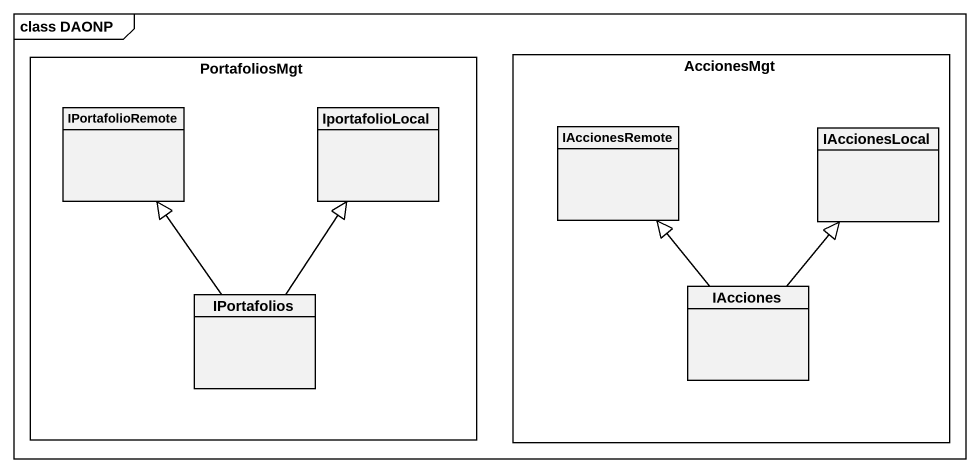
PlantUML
@startuml
mainframe class DAONP
hide circle
hide empty members
rectangle PortafoliosMgt {
  class IPortafolioRemote
  class IportafolioLocal
  class IPortafolios
}
rectangle AccionesMgt {
  class IAccionesRemote
  class IAccionesLocal
  class IAcciones
}
IPortafolios -up-|> IPortafolioRemote
IPortafolios -up-|> IportafolioLocal
IAcciones -up-|> IAccionesRemote
IAcciones -up-|> IAccionesLocal
@enduml
